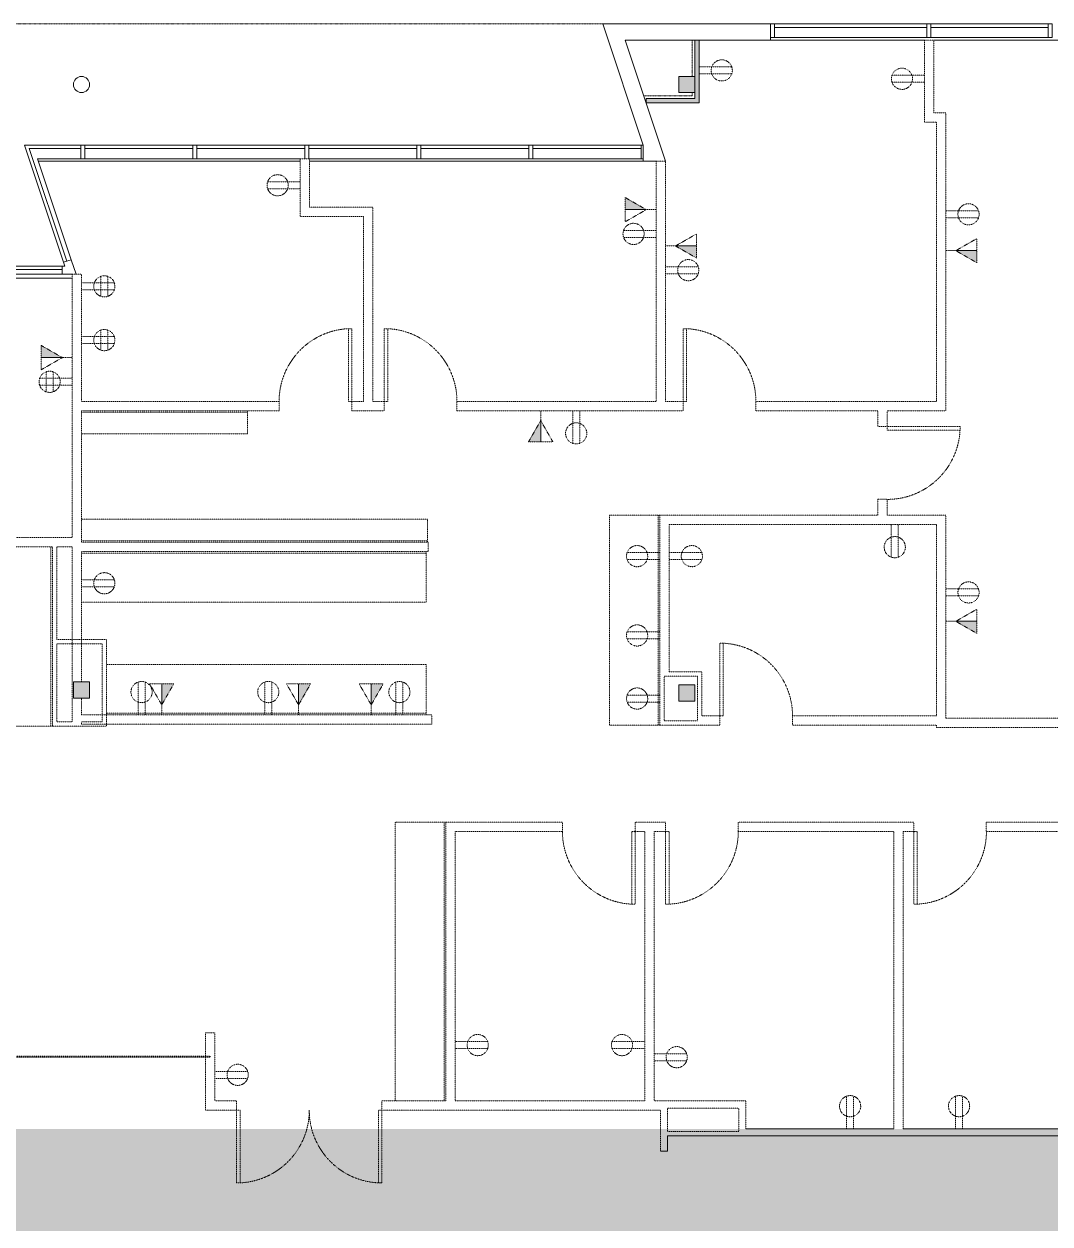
# Model space of a CAD drawing. Header units: inches. Extents: x 41 to 3078, y -575 to 685.
# Drawn here: x 891 to 1400, y 90 to 685 of the extents above; entities that cross this region are included whole.
import ezdxf

# ---------------------------------------------------------------- set-up
doc = ezdxf.new("R2010")
doc.units = ezdxf.units.IN
doc.header["$MEASUREMENT"] = 0
for name, pattern in [('Demolished', [0.1875, 0.125, -0.0625]), ('Demolished 3_128_', [0.046875, 0.023437, -0.023437]), ('Hidden 1_16_', [0.09375, 0.0625, -0.03125]), ('IMPORT-HIDDEN2', [0.1875, 0.125, -0.0625])]:
    doc.linetypes.add(name, pattern=pattern)
for name, color, linetype, lineweight in [('8603 Westwood - 2nd Floor - suite 200 230_dwg', 8, 'Continuous', 9), ('A-ANNO-NOTE', 131, 'Demolished', 9), ('A-COLS-EXST', 7, 'Continuous', 9), ('A-DETL-GENF', 92, 'Continuous', 9), ('A-DOOR', 31, 'Demolished', 9), ('A-GLAZ-EXST', 7, 'Continuous', 9), ('A-GLAZ-SILL-EXST', 7, 'Continuous', 9), ('A-OVHD-BLKF-EXST', 7, 'IMPORT-HIDDEN2', 9), ('A-WALL-FULL-EXST', 7, 'Continuous', 9), ('A-WALL-PATT', 111, 'Continuous', 13), ('I-WALL', 2, 'Demolished', 9), ('Q-CASE', 31, 'Demolished', 9), ('S-COLS', 52, 'Continuous', 13), ('suite 200 230 demo', 7, 'IMPORT-HIDDEN2', 9)]:
    doc.layers.add(name, color=color, linetype=linetype, lineweight=lineweight)

# ---------------------------------------------------------------- blocks, each defined once
blk = doc.blocks.new('8603 Westwood - 2nd Floor - suite 200 230_dwg-2280265-New Construction - Demolition Plan')
at = {"layer": 'A-COLS-EXST'}
blk.add_circle((221.63, 1230), 4, dxfattribs=at)
at = {"layer": 'A-GLAZ-EXST'}
for p, q in [((565.13, 1258.26), (640.63, 1258.26)), ((700.63, 1258.26), (642.63, 1258.26)), ((276.75, 1198.26), (223.25, 1198.26)), ((278.75, 1198.26), (332.25, 1198.26)), ((387.75, 1198.26), (334.25, 1198.26)), ((443.25, 1198.26), (389.75, 1198.26)), ((445.25, 1198.26), (499, 1198.26)), ((212.12, 1138.37), (186.83, 1138.37))]:
    blk.add_line(p, q, dxfattribs=at)
at = {"layer": 'A-GLAZ-EXST', "flags": 128}
for points in [[(563.13, 1253.26), (565.13, 1253.26), (565.13, 1260), (563.13, 1260), (563.13, 1252)], [(221.25, 1198.26), (195.67, 1198.26), (214.29, 1142.41)], [(334.25, 1193.26), (334.25, 1200), (332.25, 1200), (332.25, 1193.26)], [(500, 1200), (499, 1200), (499, 1193.26), (500, 1193.26)], [(213.38, 1140), (212.74, 1141.9), (216.54, 1143.16), (218.92, 1136)], [(217.07, 1136), (212.12, 1136), (212.12, 1140)]]:
    blk.add_lwpolyline(points, dxfattribs=at)
for points in [[(642.63, 1253.26), (642.63, 1260), (640.63, 1260), (640.63, 1253.26)], [(700.63, 1253.26), (700.63, 1260), (702.63, 1260), (702.63, 1253.26)], [(223.25, 1193.26), (223.25, 1200), (221.25, 1200), (221.25, 1193.26)], [(276.75, 1193.26), (276.75, 1200), (278.75, 1200), (278.75, 1193.26)], [(387.75, 1193.26), (387.75, 1200), (389.75, 1200), (389.75, 1193.26)], [(445.25, 1193.26), (445.25, 1200), (443.25, 1200), (443.25, 1193.26)]]:
    blk.add_lwpolyline(points, close=True, dxfattribs=at)
at = {"layer": 'A-GLAZ-SILL-EXST'}
for p, q in [((640.63, 1260), (565.13, 1260)), ((642.63, 1260), (700.63, 1260)), ((639.5, 1252), (563.13, 1252)), ((640.63, 1253.26), (565.13, 1253.26)), ((642.63, 1253.26), (700.63, 1253.26)), ((818.5, 1252), (644.13, 1252)), ((223.25, 1200), (443.25, 1200)), ((499, 1200), (444, 1200)), ((330.07, 1192), (200.26, 1192)), ((223.25, 1193.26), (276.75, 1193.26)), ((330.07, 1193.26), (278.75, 1193.26)), ((334.7, 1193.26), (443.25, 1193.26)), ((500, 1192), (334.7, 1192)), ((499, 1193.26), (444, 1193.26)), ((212.12, 1136), (-41.75, 1136)), ((213.38, 1140), (186.83, 1140)), ((33.95, 1134), (217.07, 1134))]:
    blk.add_line(p, q, dxfattribs=at)
at = {"layer": 'A-GLAZ-SILL-EXST', "flags": 128}
for points in [[(221.25, 1200), (193.38, 1200), (212.74, 1141.9)], [(221.25, 1193.26), (199.84, 1193.26), (216.54, 1143.16)]]:
    blk.add_lwpolyline(points, dxfattribs=at)
at = {"layer": 'A-OVHD-BLKF-EXST'}
blk.add_line((-56.75, 1260), (480, 1260), dxfattribs=at)
at = {"layer": 'A-WALL-FULL-EXST'}
blk.add_line((527.7, 1252), (563.13, 1252), dxfattribs=at)
at = {"layer": 'A-WALL-FULL-EXST', "flags": 128}
for points in [[(563.13, 1260), (480, 1260), (500, 1200), (500, 1192), (506.47, 1192)], [(511.1, 1192), (491.1, 1252), (525.58, 1252)]]:
    blk.add_lwpolyline(points, dxfattribs=at)
at = {"layer": 'suite 200 230 demo'}
blk.add_line((524.2, 1234), (524.2, 1252), dxfattribs=at)
at = {"layer": 'suite 200 230 demo', "flags": 128}
blk.add_lwpolyline([(500.29, 1224.43), (524.2, 1224.43), (524.2, 1226)], dxfattribs=at)
blk = doc.blocks.new('Concrete-Square-Column - 8 x 8-2324995-New Construction - Demolition Plan')
at = {"layer": 'S-COLS', "lineweight": 9}
blk.add_hatch(color=55, dxfattribs=at).paths.add_polyline_path([(-0.39, -4), (4, -4), (4, 4), (-4, 4), (-4, -4)], flags=0)
at = {"layer": 'S-COLS', "color": 250, "lineweight": 20}
for p, q in [((4, 4), (-4, 4)), ((-4, 4), (-4, -4)), ((4, -4), (4, 4)), ((-4, -4), (4, -4))]:
    blk.add_line(p, q, dxfattribs=at)
blk = doc.blocks.new('Double-Flush - 72_ x 84_-2558801-New Construction - Demolition Plan')
at = {"layer": 'A-DOOR', "color": 250, "linetype": 'Hidden 1_16_', "lineweight": 20}
for p, q in [((-36, 38.31), (-34.25, 38.31)), ((-36, 2.31), (-36, 38.31)), ((-34.25, 2.31), (-34.25, 38.31)), ((34.25, 2.31), (34.25, 38.27)), ((36, 2.31), (36, 38.31)), ((-36, 2.31), (-34.25, 2.31)), ((36, 2.31), (34.25, 2.31))]:
    blk.add_line(p, q, dxfattribs=at)
at = {"layer": 'A-DOOR', "color": 7, "linetype": 'Demolished 3_128_'}
for centre, start, end in [((-36, 2.31), 0, 90), ((36, 2.31), 90, 180)]:
    blk.add_arc(centre, 36, start, end, dxfattribs=at)
blk = doc.blocks.new('Single-Flush - 36_ x 96_-2411555-New Construction - Demolition Plan')
at = {"layer": 'A-DOOR', "color": 250, "linetype": 'Hidden 1_16_', "lineweight": 20}
for p, q in [((16.25, 2.31), (16.25, 38.34)), ((18, 38.34), (16.25, 38.34)), ((18, 2.31), (18, 38.34)), ((18, 2.31), (16.25, 2.31))]:
    blk.add_line(p, q, dxfattribs=at)
at = {"layer": 'A-DOOR', "color": 7, "linetype": 'Demolished 3_128_'}
blk.add_arc((18, 2.31), 36.07, 92.78116, 180, dxfattribs=at)
blk = doc.blocks.new('Single-Flush - 36_ x 96_-2411590-New Construction - Demolition Plan')
at = {"layer": 'A-DOOR', "color": 250, "linetype": 'Hidden 1_16_', "lineweight": 20}
for p, q in [((16.25, -2.31), (16.25, -38.34)), ((18, -2.31), (16.25, -2.31)), ((18, -2.31), (18, -38.34)), ((18, -38.34), (16.25, -38.34))]:
    blk.add_line(p, q, dxfattribs=at)
at = {"layer": 'A-DOOR', "color": 7, "linetype": 'Demolished 3_128_'}
blk.add_arc((18, -2.31), 36.07, 180, 267.21884, dxfattribs=at)
blk = doc.blocks.new('Counter Top - Standard Counter Top w_ Backsplash-2559287-New Construction - Demolition Plan')
at = {"layer": 'Q-CASE', "color": 7, "linetype": 'Demolished 3_128_'}
for p, q in [((-47.26, 0), (-47.26, -25)), ((56.86, -0.75), (-47.26, -0.75)), ((56.86, 0), (56.86, -25)), ((-47.26, -25), (56.86, -25))]:
    blk.add_line(p, q, dxfattribs=at)
blk = doc.blocks.new('Counter Top - Standard Counter Top w_ Backsplash-2559420-New Construction - Demolition Plan')
at = {"layer": 'Q-CASE', "color": 7, "linetype": 'Demolished 3_128_'}
for p, q in [((-47.26, 0), (-47.26, -11.44)), ((124.13, -0.75), (-47.26, -0.75)), ((-47.26, -11.44), (124.13, -11.44))]:
    blk.add_line(p, q, dxfattribs=at)
blk = doc.blocks.new('Counter Top - Standard Counter Top w_ Backsplash-2559551-New Construction - Demolition Plan')
at = {"layer": 'Q-CASE', "color": 7, "linetype": 'Demolished 3_128_'}
for p, q in [((-47.26, 11.44), (34.93, 11.44)), ((-47.26, 0), (-47.26, 11.44)), ((34.93, 0.75), (-47.26, 0.75))]:
    blk.add_line(p, q, dxfattribs=at)
blk = doc.blocks.new('Counter Top - Standard Counter Top w_ Backsplash-2559695-New Construction - Demolition Plan')
at = {"layer": 'Q-CASE', "color": 7, "linetype": 'Demolished 3_128_'}
for p, q in [((124.35, -0.75), (-46.39, -0.75)), ((124.35, 0), (124.35, -25)), ((-46.39, -25), (124.35, -25))]:
    blk.add_line(p, q, dxfattribs=at)
blk = doc.blocks.new('Counter Top - Standard Counter Top w_ Backsplash-2559772-New Construction - Demolition Plan')
at = {"layer": 'Q-CASE', "color": 7, "linetype": 'Demolished 3_128_'}
for p, q in [((-47.26, 25), (111.23, 25)), ((111.23, 0), (111.23, 25)), ((111.23, 0.75), (-47.26, 0.75))]:
    blk.add_line(p, q, dxfattribs=at)
blk = doc.blocks.new('Counter Top - Standard Counter Top w_ Backsplash-2560158-New Construction - Demolition Plan')
at = {"layer": 'Q-CASE', "color": 7, "linetype": 'Demolished 3_128_'}
for p, q in [((41.61, -0.75), (-47.26, -0.75)), ((41.61, 0), (41.61, -25)), ((-47.26, -25), (41.61, -25))]:
    blk.add_line(p, q, dxfattribs=at)
blk = doc.blocks.new('Counter Top - Standard Counter Top w_ Backsplash-2563583-New Construction - Demolition Plan')
at = {"layer": 'Q-CASE', "color": 7, "linetype": 'Demolished 3_128_'}
for p, q in [((-47.26, 0), (-47.26, -25)), ((90.93, -0.75), (-47.26, -0.75)), ((-47.26, -25), (90.93, -25))]:
    blk.add_line(p, q, dxfattribs=at)

msp = doc.modelspace()

# ---------------------------------------------------------------- hatches: boundary and pattern name
at = {"layer": 'A-ANNO-NOTE', "linetype": 'Demolished 3_128_'}
for points in [[(1199.8, 593.04), (1189.34, 599.04), (1189.34, 593.04)], [(1224.72, 569.04), (1224.72, 575.04), (1214.27, 575.04)], [(1363.63, 566.72), (1363.63, 572.72), (1353.17, 572.72)], [(910.4, 519.72), (899.94, 525.72), (899.94, 519.72)], [(1147.46, 478.03), (1147.46, 488.49), (1141.46, 478.03)], [(1363.63, 383.04), (1363.63, 389.04), (1353.17, 389.04)], [(959.63, 347.64), (965.63, 358.1), (959.63, 358.1)], [(1027.45, 347.64), (1033.45, 358.1), (1027.45, 358.1)], [(1063.45, 347.64), (1069.45, 358.1), (1063.45, 358.1)]]:
    msp.add_hatch(color=7, dxfattribs=at).paths.add_polyline_path(points, flags=0)
at = {"layer": 'A-DETL-GENF'}
h = msp.add_hatch(color=9, dxfattribs=at)
h.paths.add_polyline_path([(2561.5, -574.97), (2355, 47.27), (2360.39, 47.51), (2365.73, 48.24), (2370.99, 49.44), (2376.13, 51.1), (2381.09, 53.22), (2385.84, 55.78), (2390.34, 58.75), (2394.56, 62.12), (2398.46, 65.85), (2402.01, 69.91), (2405.18, 74.27), (2407.95, 78.91), (2410.29, 83.77), (2412.18, 88.82), (2413.62, 94.02), (2414.58, 99.33), (2415.07, 104.7), (2415.07, 110.1), (2414.58, 115.47), (2413.62, 120.78), (2412.18, 125.98), (2410.29, 131.03), (2407.95, 135.89), (2405.18, 140.52), (2402.01, 144.89), (2398.46, 148.95), (2394.56, 152.68), (2390.34, 156.04), (2385.84, 159.02), (2381.09, 161.57), (2376.13, 163.69), (2370.99, 165.36), (2365.73, 166.56), (2360.39, 167.29), (2355, 167.53), (2314, 167.53), (2324, 137.54), (2059.37, 137.54), (2059.37, 134.04), (1746.22, 134.04), (1746.22, 137.54), (1710.22, 137.54), (1710.22, 134.04), (1697.37, 134.04), (1697.37, 137.54), (1695.37, 137.54), (1695.37, 134.04), (1245.62, 134.04), (1245.62, 137.54), (778.9, 137.54), (778.9, 230.67), (557.93, 230.67), (513.37, 364.64), (510.85, 372.86), (508.8, 381.22), (507.23, 389.68), (506.15, 398.22), (505.56, 406.8), (505.46, 415.41), (505.85, 424), (506.73, 432.56), (508.1, 441.06), (509.96, 449.46), (512.29, 457.74), (515.09, 465.88), (518.35, 473.84), (522.07, 481.6), (526.22, 489.14), (530.79, 496.43), (535.78, 503.45), (541.15, 510.16), (546.9, 516.56), (553.01, 522.62), (559.46, 528.33), (566.22, 533.65), (573.27, 538.58), (580.59, 543.1), (588.16, 547.19), (595.96, 550.84), (603.94, 554.04), (612.1, 556.78), (620.4, 559.04), (628.82, 560.83), (637.32, 562.14), (645.89, 562.95), (654.49, 563.28), (682.08, 563.28), (641.5, 685.04), (278.25, 685.04), (466, 121.79), (612.87, 121.79), (612.87, 13.04), (502.25, 13.04), (496.87, 12.79), (491.53, 12.07), (486.29, 10.87), (481.17, 9.21), (476.21, 7.09), (471.47, 4.54), (466.98, 1.58), (462.77, -1.78), (458.88, -5.5), (455.34, -9.56), (452.17, -13.91), (449.41, -18.53), (447.08, -23.38), (445.18, -28.42), (443.75, -33.61), (442.79, -38.91), (442.31, -44.27), (442.31, -49.66), (442.79, -55.02), (443.75, -60.32), (445.18, -65.51), (447.08, -70.55), (449.41, -75.4), (452.17, -80.02), (455.34, -84.37), (458.88, -88.43), (462.77, -92.15), (466.98, -95.51), (471.47, -98.47), (476.21, -101.02), (481.17, -103.14), (486.29, -104.8), (491.53, -106), (496.87, -106.72), (502.25, -106.96), (616.37, -106.96), (616.37, -214.96), (578.25, -214.96), (698.25, -574.97), (1879.87, -574.97)], flags=0)
h.paths.add_polyline_path([(1210.25, 126.54), (1206.75, 126.54), (1206.75, 134.04), (1210.25, 134.04), (1210.25, 132.52)], flags=0)
at = {"layer": 'A-WALL-PATT'}
for points in [[(1223.83, 645.97), (1225.95, 645.97), (1225.95, 677.04), (1223.83, 677.04), (1223.83, 659.04), (1223.87, 659.04), (1223.87, 651.04), (1223.83, 651.04), (1223.83, 648.1)], [(1215.87, 645.97), (1223.83, 645.97), (1223.83, 648.1), (1199.7, 648.1), (1199.7, 645.97), (1209.35, 645.97)], [(1551.69, 134.04), (1695.37, 134.04), (1695.37, 137.54), (1245.62, 137.54), (1245.62, 134.04)], [(1210.25, 126.54), (1210.25, 134.04), (1206.75, 134.04), (1206.75, 126.54)]]:
    msp.add_hatch(color=8, dxfattribs=at).paths.add_polyline_path(points, flags=0)

# ---------------------------------------------------------------- linework, layer by layer
at = {"layer": 'A-ANNO-NOTE', "color": 7, "linetype": 'Demolished 3_128_'}
for p, q in [((1225.95, 663.78), (1242.15, 663.78)), ((1225.95, 660.3), (1242.15, 660.3)), ((1337.75, 659.62), (1321.55, 659.62)), ((1337.75, 656.13), (1321.55, 656.13)), ((1028.32, 606.87), (1012.12, 606.87)), ((1028.32, 603.39), (1012.12, 603.39)), ((1189.34, 599.04), (1189.34, 593.04)), ((1199.8, 593.04), (1189.34, 599.04)), ((1189.34, 599.04), (1189.34, 587.04)), ((1199.8, 593.04), (1189.34, 599.04)), ((1189.34, 593.04), (1199.8, 593.04)), ((1204.72, 593.04), (1189.34, 593.04)), ((1199.8, 593.04), (1189.34, 587.04)), ((1348.25, 592.47), (1364.45, 592.47)), ((1348.25, 588.98), (1364.45, 588.98)), ((1204.72, 582.77), (1188.52, 582.77)), ((1204.72, 579.29), (1188.52, 579.29)), ((1214.27, 575.04), (1224.72, 581.04)), ((1224.72, 569.04), (1224.72, 581.04)), ((1353.17, 572.72), (1363.63, 578.72)), ((1363.63, 566.72), (1363.63, 578.72)), ((1209.35, 575.04), (1224.72, 575.04)), ((1224.72, 575.04), (1214.27, 575.04)), ((1214.27, 575.04), (1224.72, 569.04)), ((1214.27, 575.04), (1224.72, 569.04)), ((1224.72, 569.04), (1224.72, 575.04)), ((1348.25, 572.72), (1363.63, 572.72)), ((1363.63, 572.72), (1353.17, 572.72)), ((1353.17, 572.72), (1363.63, 566.72)), ((1353.17, 572.72), (1363.63, 566.72)), ((1363.63, 566.72), (1363.63, 572.72)), ((929.45, 550.09), (929.45, 559.99)), ((932.94, 550.09), (932.94, 559.99)), ((1209.35, 564.78), (1225.55, 564.78)), ((1209.35, 561.3), (1225.55, 561.3)), ((919.95, 556.78), (936.15, 556.78)), ((919.95, 553.3), (936.15, 553.3)), ((919.95, 530.12), (936.15, 530.12)), ((929.45, 523.43), (929.45, 533.34)), ((932.94, 523.43), (932.94, 533.34)), ((899.94, 525.72), (899.94, 519.72)), ((910.4, 519.72), (899.94, 525.72)), ((899.94, 525.72), (899.94, 513.72)), ((910.4, 519.72), (899.94, 525.72)), ((919.95, 526.64), (936.15, 526.64)), ((899.94, 519.72), (910.4, 519.72)), ((915.32, 519.72), (899.94, 519.72)), ((910.4, 519.72), (899.94, 513.72)), ((902.33, 512.67), (902.33, 502.77)), ((905.82, 512.67), (905.82, 502.77)), ((915.32, 509.46), (899.12, 509.46)), ((915.32, 505.98), (899.12, 505.98)), ((1147.46, 488.49), (1141.46, 478.03)), ((1147.46, 488.49), (1141.46, 478.03)), ((1147.46, 493.41), (1147.46, 478.03)), ((1147.46, 478.03), (1147.46, 488.49)), ((1147.46, 488.49), (1153.46, 478.03)), ((1163.3, 493.41), (1163.3, 477.21)), ((1166.78, 493.41), (1166.78, 477.21)), ((1141.46, 478.03), (1147.46, 478.03)), ((1141.46, 478.03), (1153.46, 478.03)), ((1321.2, 437.04), (1321.2, 420.84)), ((1324.68, 437.04), (1324.68, 420.84)), ((1206.5, 423.09), (1190.3, 423.09)), ((1211.12, 423.09), (1227.32, 423.09)), ((1206.5, 419.6), (1190.3, 419.6)), ((1211.12, 419.61), (1227.32, 419.61)), ((919.95, 409.66), (936.15, 409.66)), ((919.95, 406.17), (936.15, 406.17)), ((1348.25, 405.09), (1364.45, 405.09)), ((1348.25, 401.61), (1364.45, 401.61)), ((1353.17, 389.04), (1363.63, 395.04)), ((1363.63, 383.04), (1363.63, 395.04)), ((1348.25, 389.04), (1363.63, 389.04)), ((1363.63, 389.04), (1353.17, 389.04)), ((1353.17, 389.04), (1363.63, 383.04)), ((1353.17, 389.04), (1363.63, 383.04)), ((1363.63, 383.04), (1363.63, 389.04)), ((1206.5, 383.77), (1190.3, 383.77)), ((1206.5, 380.29), (1190.3, 380.29)), ((947.89, 342.72), (947.89, 358.92)), ((951.37, 342.72), (951.37, 358.92)), ((959.63, 347.64), (953.63, 358.1)), ((965.63, 358.1), (953.63, 358.1)), ((965.63, 358.1), (959.63, 358.1)), ((959.63, 358.1), (959.63, 347.64)), ((959.63, 347.64), (965.63, 358.1)), ((959.63, 342.72), (959.63, 358.1)), ((959.63, 347.64), (965.63, 358.1)), ((1010.7, 342.72), (1010.7, 358.92)), ((1014.19, 342.72), (1014.19, 358.92)), ((1027.45, 347.64), (1021.45, 358.1)), ((1033.45, 358.1), (1021.45, 358.1)), ((1033.45, 358.1), (1027.45, 358.1)), ((1027.45, 358.1), (1027.45, 347.64)), ((1027.45, 347.64), (1033.45, 358.1)), ((1027.45, 342.72), (1027.45, 358.1)), ((1027.45, 347.64), (1033.45, 358.1)), ((1063.45, 347.64), (1057.45, 358.1)), ((1069.45, 358.1), (1057.45, 358.1)), ((1069.45, 358.1), (1063.45, 358.1)), ((1063.45, 358.1), (1063.45, 347.64)), ((1063.45, 347.64), (1069.45, 358.1)), ((1063.45, 342.72), (1063.45, 358.1)), ((1063.45, 347.64), (1069.45, 358.1)), ((1075.7, 342.72), (1075.7, 358.92)), ((1079.19, 342.72), (1079.19, 358.92)), ((1206.5, 352.52), (1190.3, 352.52)), ((1206.5, 349.04), (1190.3, 349.04)), ((1105, 180.78), (1121.2, 180.78)), ((1199, 180.77), (1182.8, 180.77)), ((1105, 177.3), (1121.2, 177.3)), ((1199, 177.29), (1182.8, 177.29)), ((1203.62, 174.78), (1219.82, 174.78)), ((1203.62, 171.3), (1219.82, 171.3)), ((986.02, 166.03), (1002.22, 166.03)), ((986.02, 162.55), (1002.22, 162.55)), ((1299.06, 137.54), (1299.06, 153.73)), ((1302.55, 137.54), (1302.55, 153.73)), ((1353.06, 137.54), (1353.06, 153.73)), ((1356.55, 137.54), (1356.55, 153.73))]:
    msp.add_line(p, q, dxfattribs=at)
for centre in [(1237.2, 662.04), (1326.5, 657.88), (1017.08, 605.13), (1359.49, 590.73), (1193.48, 581.03), (1220.59, 563.04), (931.19, 555.04), (931.19, 528.38), (904.08, 507.72), (1165.04, 482.16), (1322.94, 425.79), (1195.25, 421.34), (1222.37, 421.35), (931.19, 407.91), (1359.49, 403.35), (1195.25, 382.03), (949.63, 353.97), (1012.44, 353.97), (1077.44, 353.97), (1195.25, 350.78), (1116.24, 179.04), (1187.75, 179.03), (1214.87, 173.04), (997.27, 164.29), (1300.81, 148.78), (1354.81, 148.78)]:
    msp.add_circle(centre, 5.25, dxfattribs=at)
at = {"layer": 'I-WALL', "color": 250, "linetype": 'Continuous', "lineweight": 20}
for p, q in [((1223.83, 677.04), (1223.83, 659.04)), ((1225.95, 677.04), (1223.83, 677.04)), ((1225.95, 645.97), (1225.95, 677.04)), ((1223.83, 651.04), (1223.83, 648.1)), ((1223.83, 648.1), (1199.7, 648.1)), ((1199.7, 648.1), (1199.7, 645.97)), ((1199.7, 645.97), (1225.95, 645.97)), ((1322.5, 137.54), (1249.12, 137.54)), ((1480, 137.54), (1327.12, 137.54)), ((1210.25, 126.54), (1210.25, 134.04)), ((1210.25, 134.04), (1695.37, 134.04)), ((1206.75, 126.54), (1210.25, 126.54))]:
    msp.add_line(p, q, dxfattribs=at)
at = {"layer": 'I-WALL', "color": 250, "linetype": 'Hidden 1_16_', "lineweight": 20}
for p, q in [((1342.37, 677.04), (1337.75, 677.04)), ((1337.75, 677.04), (1337.75, 636.41)), ((1342.37, 641.04), (1342.37, 677.04)), ((1337.75, 636.41), (1343.62, 636.41)), ((1348.25, 641.04), (1342.37, 641.04)), ((1343.62, 636.41), (1343.62, 498.04)), ((1348.25, 493.41), (1348.25, 641.04)), ((1032.95, 618.3), (1028.32, 618.3)), ((1028.32, 618.3), (1028.32, 589.66)), ((1032.95, 594.29), (1032.95, 618.3)), ((1204.72, 617.04), (1204.72, 498.04)), ((1209.35, 617.04), (1204.72, 617.04)), ((1209.35, 498.04), (1209.35, 617.04)), ((1028.32, 589.66), (1059.57, 589.66)), ((1064.2, 594.29), (1032.95, 594.29)), ((1059.57, 589.66), (1059.57, 498.04)), ((1064.2, 498.04), (1064.2, 594.29)), ((919.95, 561.04), (915.32, 561.04)), ((915.32, 561.04), (915.32, 430.54)), ((919.95, 498.04), (919.95, 561.04)), ((1017.88, 498.04), (919.95, 498.04)), ((1017.88, 493.41), (1017.88, 498.04)), ((1059.57, 498.04), (1053.88, 498.04)), ((1053.88, 498.04), (1053.88, 493.41)), ((1069.88, 498.04), (1064.2, 498.04)), ((1069.88, 493.41), (1069.88, 498.04)), ((1204.72, 498.04), (1105.88, 498.04)), ((1105.88, 498.04), (1105.88, 493.41)), ((1218.03, 498.04), (1209.35, 498.04)), ((1218.03, 493.41), (1218.03, 498.04)), ((1343.62, 498.04), (1254.03, 498.04)), ((1254.03, 498.04), (1254.03, 493.41)), ((919.95, 428.22), (919.95, 493.41)), ((919.95, 493.41), (1017.88, 493.41)), ((1053.88, 493.41), (1069.88, 493.41)), ((1105.88, 493.41), (1218.03, 493.41)), ((1254.03, 493.41), (1314.62, 493.41)), ((1314.62, 493.41), (1314.62, 485.54)), ((1319.25, 493.41), (1348.25, 493.41)), ((1319.25, 485.54), (1319.25, 493.41)), ((1314.62, 485.54), (1319.25, 485.54)), ((1314.62, 449.54), (1314.62, 441.66)), ((1319.25, 449.54), (1314.62, 449.54)), ((1319.25, 441.66), (1319.25, 449.54)), ((1314.62, 441.66), (1206.5, 441.66)), ((1206.5, 441.66), (1206.5, 337.54)), ((1348.25, 441.66), (1319.25, 441.66)), ((1348.25, 341.04), (1348.25, 441.66)), ((1211.12, 437.04), (1343.62, 437.04)), ((1211.12, 364.04), (1211.12, 437.04)), ((1343.62, 437.04), (1343.62, 342.16)), ((915.32, 430.54), (774.88, 430.54)), ((1091.63, 428.22), (919.95, 428.22)), ((1091.63, 423.6), (1091.63, 428.22)), ((774.88, 425.91), (905.45, 425.91)), ((905.45, 425.91), (905.45, 337.04)), ((907.57, 380.04), (907.57, 425.91)), ((907.57, 425.91), (915.32, 425.91)), ((915.32, 425.91), (915.32, 339.16)), ((919.95, 359.04), (919.95, 423.6)), ((919.95, 423.6), (1091.63, 423.6)), ((932.2, 380.04), (907.57, 380.04)), ((907.57, 377.91), (930.07, 377.91)), ((907.57, 339.16), (907.57, 377.91)), ((930.07, 377.91), (930.07, 339.16)), ((932.2, 337.04), (932.2, 380.04)), ((1227.25, 364.04), (1211.12, 364.04)), ((1227.25, 342.16), (1227.25, 364.04)), ((1208.62, 339.66), (1208.62, 361.91)), ((1208.62, 361.91), (1225.12, 361.91)), ((1225.12, 361.91), (1225.12, 339.66)), ((919.95, 342.72), (919.95, 351.04)), ((915.32, 339.16), (907.57, 339.16)), ((1093.45, 342.72), (919.95, 342.72)), ((930.07, 339.16), (919.95, 339.16)), ((919.95, 339.16), (919.95, 338.1)), ((1093.45, 338.1), (1093.45, 342.72)), ((1225.12, 339.66), (1208.62, 339.66)), ((1236.19, 342.16), (1227.25, 342.16)), ((1236.19, 337.54), (1236.19, 342.16)), ((1343.62, 342.16), (1272.19, 342.16)), ((1272.19, 342.16), (1272.19, 337.54)), ((1516.75, 341.04), (1348.25, 341.04)), ((905.45, 337.04), (932.2, 337.04)), ((919.95, 338.1), (1093.45, 338.1)), ((1206.5, 337.54), (1236.19, 337.54)), ((1272.19, 337.54), (1343.62, 337.54)), ((1343.62, 337.54), (1343.62, 336.41)), ((1343.62, 336.41), (1581.25, 336.41)), ((1100.37, 289.54), (1100.37, 151.35)), ((1158.31, 289.54), (1100.37, 289.54)), ((1158.31, 284.91), (1158.31, 289.54)), ((1209.31, 289.54), (1194.31, 289.54)), ((1194.31, 289.54), (1194.31, 284.91)), ((1209.31, 284.91), (1209.31, 289.54)), ((1332.31, 289.54), (1245.31, 289.54)), ((1245.31, 289.54), (1245.31, 284.91)), ((1332.31, 284.91), (1332.31, 289.54)), ((1440, 289.54), (1368.31, 289.54)), ((1368.31, 289.54), (1368.31, 284.91)), ((1105, 151.35), (1105, 284.91)), ((1105, 284.91), (1158.31, 284.91)), ((1194.31, 284.91), (1199, 284.91)), ((1199, 284.91), (1199, 151.35)), ((1203.62, 151.35), (1203.62, 284.91)), ((1203.62, 284.91), (1209.31, 284.91)), ((1245.31, 284.91), (1322.5, 284.91)), ((1322.5, 284.91), (1322.5, 137.54)), ((1327.12, 137.54), (1327.12, 284.91)), ((1327.12, 284.91), (1332.31, 284.91)), ((1368.31, 284.91), (1435.37, 284.91)), ((986.02, 185.04), (981.4, 185.04)), ((981.4, 185.04), (981.4, 146.72)), ((986.02, 151.35), (986.02, 185.04)), ((983.71, 173.54), (779.79, 173.54)), ((779.79, 173.04), (983.71, 173.04)), ((983.71, 173.04), (983.71, 173.54)), ((996.75, 151.35), (986.02, 151.35)), ((996.75, 146.72), (996.75, 151.35)), ((1100.37, 151.35), (1068.75, 151.35)), ((1068.75, 151.35), (1068.75, 146.72)), ((1199, 151.35), (1105, 151.35)), ((1249.12, 151.35), (1203.62, 151.35)), ((1249.12, 137.54), (1249.12, 151.35)), ((981.4, 146.72), (996.75, 146.72)), ((1068.75, 146.72), (1206.75, 146.72)), ((1206.75, 146.72), (1206.75, 126.54)), ((1210.25, 147.85), (1245.62, 147.85)), ((1210.25, 136.16), (1210.25, 147.85)), ((1245.62, 147.85), (1245.62, 136.16)), ((1245.62, 136.16), (1210.25, 136.16))]:
    msp.add_line(p, q, dxfattribs=at)

# ---------------------------------------------------------------- block references
at = {"layer": '8603 Westwood - 2nd Floor - suite 200 230_dwg', "color": 7}
msp.add_blockref('8603 Westwood - 2nd Floor - suite 200 230_dwg-2280265-New Construction - Demolition Plan', (698.25, -574.96), dxfattribs=at)
at = {"layer": 'A-DOOR', "color": 7, "linetype": 'Demolished 3_128_'}
for name, p in [('Single-Flush - 36_ x 96_-2411555-New Construction - Demolition Plan', (1035.88, 495.72)), ('Single-Flush - 36_ x 96_-2411590-New Construction - Demolition Plan', (1176.31, 287.22))]:
    msp.add_blockref(name, p, dxfattribs=at)
for name, p, rotation in [('Single-Flush - 36_ x 96_-2411590-New Construction - Demolition Plan', (1087.88, 495.72), 180), ('Single-Flush - 36_ x 96_-2411590-New Construction - Demolition Plan', (1236.03, 495.72), 180), ('Single-Flush - 36_ x 96_-2411590-New Construction - Demolition Plan', (1316.94, 467.54), 89.99999999999991), ('Single-Flush - 36_ x 96_-2411590-New Construction - Demolition Plan', (1254.19, 339.85), 180), ('Single-Flush - 36_ x 96_-2411555-New Construction - Demolition Plan', (1227.31, 287.22), 180), ('Single-Flush - 36_ x 96_-2411555-New Construction - Demolition Plan', (1350.31, 287.22), 180), ('Double-Flush - 72_ x 84_-2558801-New Construction - Demolition Plan', (1032.75, 149.04), 180)]:
    msp.add_blockref(name, p, dxfattribs=dict(at, rotation=rotation))
at = {"layer": 'Q-CASE', "color": 7, "linetype": 'Demolished 3_128_'}
for name, p, rotation in [('Counter Top - Standard Counter Top w_ Backsplash-2559551-New Construction - Demolition Plan', (954.88, 493.41), 180), ('Counter Top - Standard Counter Top w_ Backsplash-2559287-New Construction - Demolition Plan', (1206.5, 394.4), 270), ('Counter Top - Standard Counter Top w_ Backsplash-2559420-New Construction - Demolition Plan', (1044.07, 428.22), 180), ('Counter Top - Standard Counter Top w_ Backsplash-2560158-New Construction - Demolition Plan', (905.45, 378.65), 269.9999999999997), ('Counter Top - Standard Counter Top w_ Backsplash-2563583-New Construction - Demolition Plan', (1100.37, 242.27), 270)]:
    msp.add_blockref(name, p, dxfattribs=dict(at, rotation=rotation))
for name, p in [('Counter Top - Standard Counter Top w_ Backsplash-2559695-New Construction - Demolition Plan', (966.33, 423.6)), ('Counter Top - Standard Counter Top w_ Backsplash-2559772-New Construction - Demolition Plan', (979.46, 342.72))]:
    msp.add_blockref(name, p, dxfattribs=at)
at = {"layer": 'S-COLS', "lineweight": 9}
for p in [(1219.87, 655.04), (919.87, 355.04), (1219.87, 353.54)]:
    msp.add_blockref('Concrete-Square-Column - 8 x 8-2324995-New Construction - Demolition Plan', p, dxfattribs=at)

doc.saveas('drawing.dxf')
